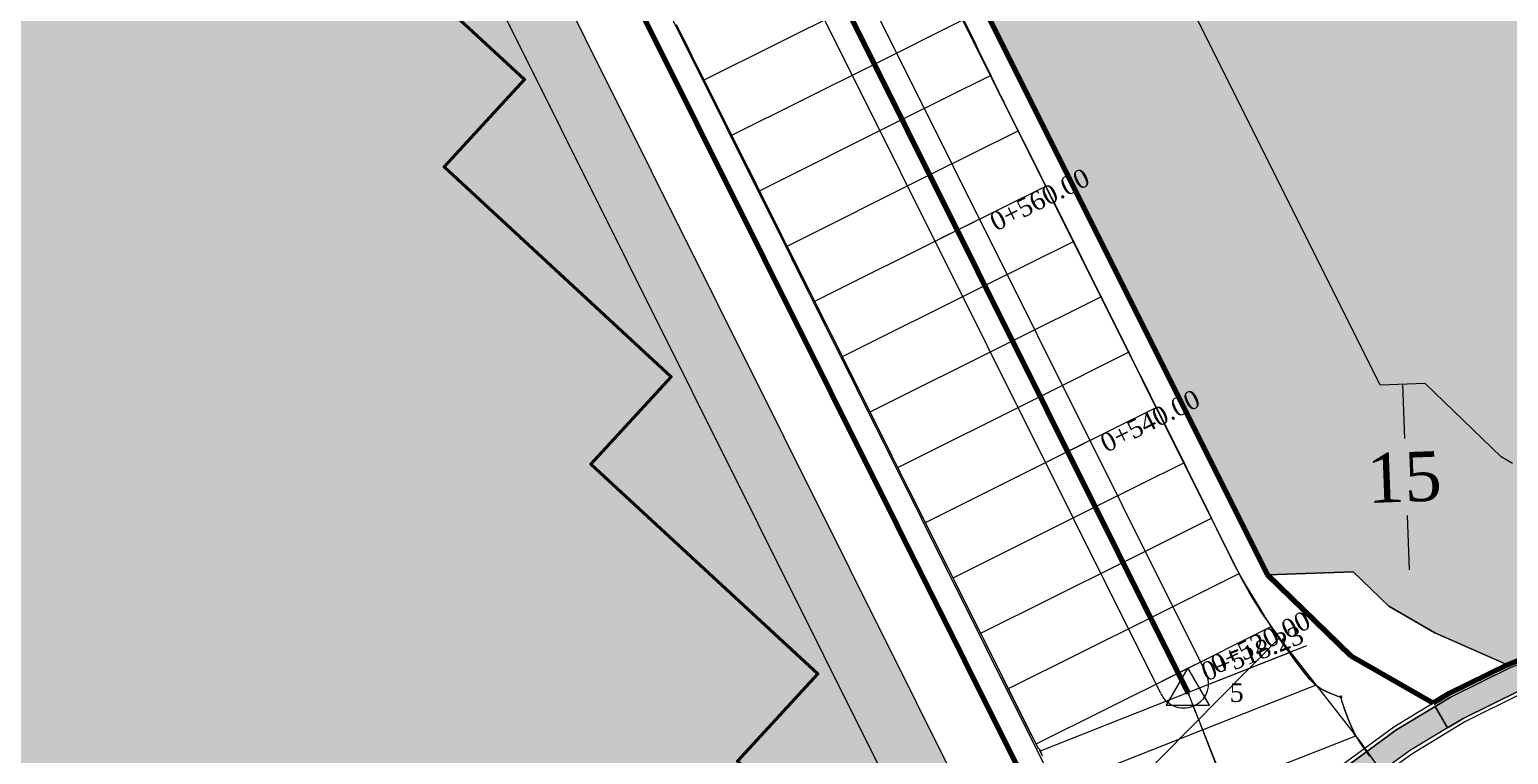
# Model space of a CAD drawing. Header units: metres. Extents: x 478603 to 489313, y 4282657 to 4289463.
# Drawn here: x 480472.6 to 480592.2, y 4287240.9 to 4287299.5 of the extents above; entities that cross this region are included whole.
import ezdxf

# ---------------------------------------------------------------- set-up
doc = ezdxf.new("R2010")
doc.units = ezdxf.units.M
doc.layers.get('0').update_dxf_attribs({"color": 5, "lineweight": 0})
for name, color, linetype, lineweight in [('ADAKENARI', 18, 'Continuous', 0), ('EKSENLER', 3, 'Continuous', 0), ('K_EKS', 5, 'Continuous', 0), ('K_HDA', 30, 'Continuous', 0), ('K_KDA', 150, 'Continuous', 20), ('K_KDO', 150, 'Continuous', 20), ('K_KYA', 1, 'Continuous', 20), ('K_YKA', 33, 'Continuous', 0), ('K_YKO', 33, 'Continuous', 0), ('KALDIRIM', 11, 'Continuous', 0), ('P_ALAN', 143, 'Continuous', 0), ('P_ALT', 143, 'Continuous', 0), ('P_U_KNL', 143, 'Continuous', 0), ('P_YENI_MENFEZ', 150, 'Continuous', 0), ('PARSEL_ALAN', 254, 'Continuous', 0), ('PARSEL_ALN', 207, 'Continuous', 0), ('PARSEL_SERA_ALAN', 9, 'Continuous', 40), ('PL_ALİNMAN', 1, 'Continuous', 0), ('PL_ENKESIT', 1, 'Continuous', 0), ('PL_KM', 4, 'Continuous', 0), ('PL_KMYAZI', 30, 'Continuous', 0), ('PL_SEMBOL', 7, 'Continuous', 0), ('PL_SOME', 7, 'Continuous', 0), ('PL_TOTFKM', 7, 'Continuous', 0), ('RAKORDMAN', 3, 'Continuous', 0), ('ROL_CEPHE', 1, 'Continuous', 0), ('SEV_KYA_HDA', 3, 'Continuous', 0), ('SEV_YKA_KDA', 3, 'Continuous', 0), ('SEV_YKO_KDO', 3, 'Continuous', 0), ('SNR_YAPIYAK', 18, 'Continuous', 0)]:
    doc.layers.add(name, color=color, linetype=linetype, lineweight=lineweight)
doc.styles.get("Standard").update_dxf_attribs({"font": 'times.ttf'})

# ---------------------------------------------------------------- blocks, each defined once
blk = doc.blocks.new('3')
at = {"layer": 'PL_SEMBOL'}
for p, q in [((0, 2), (-1.75, -1)), ((1.75, -1), (0, 2)), ((0.125, 0.125), (-0.125, -0.125)), ((-0.125, 0.125), (0.125, -0.125)), ((-1.75, -1), (1.75, -1))]:
    blk.add_line(p, q, dxfattribs=at)

msp = doc.modelspace()

# ---------------------------------------------------------------- hatches: boundary and pattern name
at = {"layer": 'P_ALAN'}
msp.add_hatch(color=256, dxfattribs=at).paths.add_polyline_path([(480587.26, 4287243.04), (480586.25, 4287244.77), (480587.55, 4287245.56), (480592.23, 4287247.87), (480597.09, 4287249.78), (480602.07, 4287251.26), (480702, 4287276.31), (480703.19, 4287276.62), (480704.37, 4287276.94), (480705.55, 4287277.28), (480706.73, 4287277.63), (480707.9, 4287278), (480709.06, 4287278.39), (480710.22, 4287278.8), (480711.38, 4287279.22), (480838.18, 4287326.36), (480838.9, 4287326.62), (480839.63, 4287326.88), (480840.35, 4287327.13), (480841.08, 4287327.38), (480841.82, 4287327.62), (480842.55, 4287327.86), (480843.29, 4287328.09), (480844.02, 4287328.31), (480993.01, 4287372.46), (480993.58, 4287370.55), (480844.6, 4287326.39), (480843.87, 4287326.17), (480843.15, 4287325.95), (480842.43, 4287325.72), (480841.72, 4287325.48), (480841, 4287325.24), (480840.29, 4287324.99), (480839.58, 4287324.74), (480838.87, 4287324.48), (480712.07, 4287277.34), (480710.89, 4287276.91), (480709.71, 4287276.5), (480708.52, 4287276.1), (480707.32, 4287275.72), (480706.12, 4287275.36), (480704.91, 4287275.01), (480703.7, 4287274.68), (480702.49, 4287274.37), (480602.6, 4287249.33), (480597.74, 4287247.89), (480593.04, 4287246.04), (480588.51, 4287243.8)])
msp.add_hatch(color=256, dxfattribs=at).paths.add_polyline_path([(480587.26, 4287243.04), (480586.25, 4287244.77), (480587.55, 4287245.56), (480592.23, 4287247.87), (480597.09, 4287249.78), (480602.07, 4287251.26), (480702, 4287276.31), (480703.19, 4287276.62), (480704.37, 4287276.94), (480705.55, 4287277.28), (480706.73, 4287277.63), (480707.9, 4287278), (480709.06, 4287278.39), (480710.22, 4287278.8), (480711.38, 4287279.22), (480838.18, 4287326.36), (480838.9, 4287326.62), (480839.63, 4287326.88), (480840.35, 4287327.13), (480841.08, 4287327.38), (480841.82, 4287327.62), (480842.55, 4287327.86), (480843.29, 4287328.09), (480844.02, 4287328.31), (480993.01, 4287372.46), (480993.58, 4287370.55), (480844.6, 4287326.39), (480843.87, 4287326.17), (480843.15, 4287325.95), (480842.43, 4287325.72), (480841.72, 4287325.48), (480841, 4287325.24), (480840.29, 4287324.99), (480839.58, 4287324.74), (480838.87, 4287324.48), (480712.07, 4287277.34), (480710.89, 4287276.91), (480709.71, 4287276.5), (480708.52, 4287276.1), (480707.32, 4287275.72), (480706.12, 4287275.36), (480704.91, 4287275.01), (480703.7, 4287274.68), (480702.49, 4287274.37), (480602.6, 4287249.33), (480597.74, 4287247.89), (480593.04, 4287246.04), (480588.51, 4287243.8)])
at = {"layer": 'P_ALT'}
msp.add_hatch(color=256, dxfattribs=at).paths.add_polyline_path([(480559.07, 4287212.95), (480562.52, 4287219.69), (480565.07, 4287224.22), (480568, 4287228.54), (480571.3, 4287232.59), (480574.93, 4287236.34), (480578.87, 4287239.77), (480583.08, 4287242.85), (480586.25, 4287244.77), (480587.26, 4287243.04), (480584.19, 4287241.18), (480580.11, 4287238.21), (480576.31, 4287234.89), (480572.8, 4287231.26), (480569.61, 4287227.34), (480566.77, 4287223.17), (480564.28, 4287218.74), (480560.88, 4287212.03), (480559.1, 4287212.94)])
msp.add_hatch(color=256, dxfattribs=at).paths.add_polyline_path([(480559.07, 4287212.95), (480562.52, 4287219.69), (480565.07, 4287224.22), (480568, 4287228.54), (480571.3, 4287232.59), (480574.93, 4287236.34), (480578.87, 4287239.77), (480583.08, 4287242.85), (480586.25, 4287244.77), (480587.26, 4287243.04), (480584.19, 4287241.18), (480580.11, 4287238.21), (480576.31, 4287234.89), (480572.8, 4287231.26), (480569.61, 4287227.34), (480566.77, 4287223.17), (480564.28, 4287218.74), (480560.88, 4287212.03), (480559.1, 4287212.94)])
at = {"layer": 'PARSEL_ALAN'}
msp.add_hatch(color=256, dxfattribs=at).paths.add_polyline_path([(480306.94, 4287217.36), (480469.28, 4287395.43), (480549.66, 4287234.37), (480542.35, 4287202.33), (480439.26, 4287090.7), (480333.2, 4287192.22)])
at = {"layer": 'PARSEL_ALN'}
msp.add_hatch(color=256, dxfattribs=at).paths.add_polyline_path([(480663.93, 4287370.61), (480682.06, 4287377.52), (480663.32, 4287399.02), (480519.28, 4287362.42), (480572.69, 4287255.4), (480579.62, 4287255.66), (480582.5, 4287252.87), (480586.22, 4287250.73), (480592.1, 4287248.15), (480596.99, 4287250.07), (480706.6, 4287277.92)])
at = {"layer": 'PARSEL_SERA_ALAN'}
msp.add_hatch(color=256, dxfattribs=at).paths.add_polyline_path([(480441.14, 4287100.11), (480316.25, 4287215.44), (480466.05, 4287377.65), (480473.4, 4287370.87), (480477.07, 4287367.48), (480470.56, 4287360.42), (480488.92, 4287343.46), (480482.41, 4287336.41), (480500.78, 4287319.45), (480494.27, 4287312.4), (480512.63, 4287295.44), (480506.12, 4287288.38), (480524.49, 4287271.42), (480517.97, 4287264.37), (480536.34, 4287247.41), (480529.83, 4287240.36), (480540.85, 4287230.18), (480534.33, 4287223.13), (480538.01, 4287219.73), (480531.49, 4287212.68), (480535.17, 4287209.29), (480528.65, 4287202.24), (480532.33, 4287198.84)])

# ---------------------------------------------------------------- linework, layer by layer
msp.add_polyline3d([(480592.1, 4287248.15, 0), (480586.22, 4287250.73, 0), (480582.5, 4287252.87, 0), (480579.62, 4287255.66, 0), (480572.69, 4287255.4, 0)])
at = {"layer": 'ADAKENARI', "lineweight": 100}
for p, q in [((480572.69, 4287255.4), (480482.98, 4287435.16)), ((480472.7, 4287433.36), (480566.26, 4287245.89)), ((480579.47, 4287248.84), (480572.69, 4287255.4)), ((480596.99, 4287250.07), (480592.1, 4287248.15)), ((480586.1, 4287245.03), (480579.47, 4287248.84)), ((480592.1, 4287248.15), (480587.4, 4287245.82)), ((480587.4, 4287245.82), (480586.1, 4287245.03))]:
    msp.add_line(p, q, dxfattribs=at)
at = {"layer": 'ADAKENARI', "lineweight": 158}
msp.add_line((480566.26, 4287245.89), (480472.7, 4287433.36), dxfattribs=at)
at = {"layer": 'ADAKENARI', "lineweight": 200}
msp.add_line((480462.81, 4287419.6), (480554.93, 4287235.01), dxfattribs=at)
at = {"layer": 'EKSENLER'}
for p, q in [((480566.26, 4287245.89, 962.24), (480472.7, 4287433.36, 963.3)), ((480566.26, 4287245.89), (480574.62, 4287224.74))]:
    msp.add_line(p, q, dxfattribs=at)
msp.add_polyline3d([(480592.1, 4287248.15, 0), (480586.22, 4287250.73, 0), (480582.5, 4287252.87, 0), (480579.62, 4287255.66, 0), (480572.69, 4287255.4, 0)], dxfattribs=at)
at = {"layer": 'K_EKS'}
for p in [(480540.91, 4287296.69, 962.52), (480543.14, 4287292.21, 962.53), (480545.38, 4287287.74, 962.54), (480547.61, 4287283.26, 962.54), (480549.84, 4287278.79, 962.55), (480552.07, 4287274.32, 962.56), (480554.31, 4287269.84, 962.57), (480556.54, 4287265.37, 962.57), (480558.77, 4287260.9, 962.58), (480561, 4287256.42, 962.59), (480563.24, 4287251.95, 962.6), (480565.47, 4287247.47, 962.6), (480566.26, 4287245.89, 962.61), (480567.45, 4287242.89, 962.61)]:
    msp.add_point(p, dxfattribs=at)
at = {"layer": 'K_HDA'}
for points in [[(480550.62, 4287295.18, 962.38), (480550.31, 4287295.79, 962.32), (480549.86, 4287296.68, 962.32), (480549.42, 4287297.58, 962.32), (480548.97, 4287298.47, 962.32), (480548.52, 4287299.37, 962.31), (480548.08, 4287300.26, 962.31)], [(480581.04, 4287240.74, 962.34), (480580.45, 4287241.57, 962.34), (480579.85, 4287242.41, 962.34), (480579.85, 4287242.42, 962.35)]]:
    msp.add_polyline3d(points, dxfattribs=at)
for p in [(480550.31, 4287295.79, 962.32), (480579.85, 4287242.41, 962.34)]:
    msp.add_point(p, dxfattribs=at)
at = {"layer": 'K_KDA'}
msp.add_polyline3d([(480578.62, 4287245.5, 962.41), (480578.22, 4287245.66, 962.39), (480577.81, 4287245.82, 962.37), (480577.41, 4287246, 962.35), (480577, 4287246.2, 962.33), (480576.58, 4287246.5, 962.3), (480576.15, 4287246.95, 962.3), (480575.71, 4287247.49, 962.29), (480575.28, 4287248.06, 962.28), (480574.85, 4287248.62, 962.27), (480574.47, 4287249.14, 962.26), (480574.17, 4287249.56, 962.25), (480573.9, 4287249.93, 962.24), (480573.64, 4287250.31, 962.23), (480573.36, 4287250.72, 962.22), (480573.01, 4287251.24, 962.21), (480572.55, 4287251.97, 962.2), (480572.02, 4287252.82, 962.19), (480571.48, 4287253.72, 962.18), (480570.93, 4287254.62, 962.17), (480570.41, 4287255.53, 962.16), (480569.94, 4287256.43, 962.16), (480569.49, 4287257.32, 962.15), (480569.05, 4287258.22, 962.15), (480568.61, 4287259.11, 962.15), (480568.18, 4287260, 962.15), (480567.73, 4287260.9, 962.12), (480567.29, 4287261.79, 962.1), (480566.84, 4287262.69, 962.08), (480566.39, 4287263.58, 962.05), (480565.95, 4287264.48, 962.03), (480565.5, 4287265.37, 962.01), (480565.06, 4287266.27, 961.99), (480564.61, 4287267.16, 961.96), (480564.17, 4287268.06, 961.94), (480563.72, 4287268.95, 961.92), (480563.27, 4287269.85, 961.92), (480562.83, 4287270.74, 961.93), (480562.38, 4287271.64, 961.93), (480561.93, 4287272.53, 961.94), (480561.49, 4287273.43, 961.95), (480561.04, 4287274.32, 961.96), (480560.59, 4287275.21, 961.97), (480560.14, 4287276.11, 961.98), (480559.7, 4287277, 961.99), (480559.25, 4287277.9, 962), (480558.8, 4287278.79, 961.99), (480558.36, 4287279.69, 961.99), (480557.91, 4287280.58, 961.99), (480557.46, 4287281.48, 961.99), (480557.02, 4287282.37, 961.98), (480556.57, 4287283.26, 961.98), (480556.13, 4287284.15, 961.98), (480555.68, 4287285.04, 961.98), (480555.24, 4287285.94, 961.98), (480554.78, 4287286.85, 961.98), (480554.32, 4287287.78, 961.99), (480553.85, 4287288.71, 962), (480553.39, 4287289.64, 962.01), (480552.94, 4287290.53, 962.02), (480552.55, 4287291.32, 962.03), (480552.25, 4287291.91, 962.11), (480552.01, 4287292.39, 962.18), (480551.79, 4287292.83, 962.25), (480551.57, 4287293.25, 962.31), (480551.35, 4287293.67, 962.37)], dxfattribs=at)
for p in [(480552.55, 4287291.32, 962.03), (480554.78, 4287286.85, 961.98), (480557.02, 4287282.37, 961.98), (480559.25, 4287277.9, 962), (480561.49, 4287273.43, 961.95), (480563.72, 4287268.95, 961.92), (480565.95, 4287264.48, 962.03), (480568.18, 4287260, 962.15), (480570.41, 4287255.53, 962.16), (480573.01, 4287251.24, 962.21), (480574.47, 4287249.14, 962.26), (480576.58, 4287246.5, 962.3)]:
    msp.add_point(p, dxfattribs=at)
at = {"layer": 'K_KDO'}
msp.add_polyline3d([(480554.5, 4287240.76, 960.71), (480554.32, 4287241.17, 960.71), (480554.24, 4287241.33, 960.71), (480554.21, 4287241.37, 960.71), (480554.19, 4287241.38, 960.71), (480554.13, 4287241.46, 960.71), (480553.98, 4287241.74, 960.71), (480553.64, 4287242.41, 960.7), (480553.19, 4287243.3, 960.69), (480552.71, 4287244.27, 960.67), (480552.22, 4287245.25, 960.66), (480551.74, 4287246.21, 960.65), (480551.28, 4287247.13, 960.63), (480550.83, 4287248.03, 960.61), (480550.39, 4287248.91, 960.59), (480549.95, 4287249.8, 960.58), (480549.51, 4287250.68, 960.56), (480549.06, 4287251.57, 960.53), (480548.61, 4287252.47, 960.5), (480548.17, 4287253.36, 960.48), (480547.72, 4287254.26, 960.45), (480547.27, 4287255.16, 960.42), (480546.82, 4287256.05, 960.39), (480546.37, 4287256.94, 960.37), (480545.93, 4287257.84, 960.34), (480545.48, 4287258.73, 960.31), (480545.03, 4287259.63, 960.28), (480544.59, 4287260.52, 960.25), (480544.14, 4287261.42, 960.22), (480543.69, 4287262.31, 960.19), (480543.24, 4287263.2, 960.16), (480542.8, 4287264.1, 960.13), (480542.35, 4287264.99, 960.1), (480541.9, 4287265.89, 960.08), (480541.45, 4287266.78, 960.05), (480541.01, 4287267.68, 960.02), (480540.56, 4287268.57, 959.99), (480540.11, 4287269.46, 960.03), (480539.66, 4287270.36, 960.07), (480539.22, 4287271.25, 960.11), (480538.77, 4287272.15, 960.15), (480538.32, 4287273.04, 960.19), (480537.88, 4287273.94, 960.23), (480537.43, 4287274.83, 960.28), (480536.98, 4287275.73, 960.32), (480536.53, 4287276.62, 960.36), (480536.09, 4287277.52, 960.4), (480535.64, 4287278.41, 960.46), (480535.19, 4287279.3, 960.51), (480534.75, 4287280.2, 960.56), (480534.3, 4287281.09, 960.61), (480533.85, 4287281.99, 960.67), (480533.41, 4287282.88, 960.72), (480532.96, 4287283.78, 960.76), (480532.51, 4287284.67, 960.81), (480532.06, 4287285.57, 960.86), (480531.62, 4287286.46, 960.91), (480531.17, 4287287.36, 960.98), (480530.72, 4287288.25, 961.04), (480530.27, 4287289.15, 961.11), (480529.83, 4287290.04, 961.17), (480529.38, 4287290.93, 961.24), (480528.94, 4287291.82, 961.3), (480528.5, 4287292.7, 961.37), (480528.05, 4287293.59, 961.43), (480527.61, 4287294.49, 961.5), (480527.15, 4287295.41, 961.56), (480526.67, 4287296.37, 961.63), (480526.18, 4287297.34, 961.7), (480525.7, 4287298.3, 961.77), (480525.26, 4287299.19, 961.83), (480524.91, 4287299.88, 961.88)], dxfattribs=at)
for p in [(480527.15, 4287295.41, 961.56), (480529.38, 4287290.93, 961.24), (480531.62, 4287286.46, 960.91), (480533.85, 4287281.99, 960.67), (480536.09, 4287277.52, 960.4), (480538.32, 4287273.04, 960.19), (480540.56, 4287268.57, 959.99), (480542.8, 4287264.1, 960.13), (480545.03, 4287259.63, 960.28), (480547.27, 4287255.16, 960.42), (480549.51, 4287250.68, 960.56), (480551.74, 4287246.21, 960.65), (480553.98, 4287241.74, 960.71), (480554.32, 4287241.17, 960.71)]:
    msp.add_point(p, dxfattribs=at)
at = {"layer": 'K_KYA'}
for points in [[(480551.35, 4287293.67, 962.37), (480551.17, 4287294.04, 962.37), (480550.99, 4287294.41, 962.37), (480550.8, 4287294.8, 962.37), (480550.59, 4287295.24, 962.38), (480550.32, 4287295.79, 962.38), (480549.94, 4287296.57, 962.47), (480549.5, 4287297.46, 962.57), (480549.05, 4287298.4, 962.68), (480548.59, 4287299.35, 962.79), (480548.13, 4287300.29, 962.9)], [(480580.95, 4287240.8, 962.4), (480580.36, 4287241.63, 962.37), (480579.85, 4287242.41, 962.35), (480579.51, 4287243.09, 962.36), (480579.26, 4287243.71, 962.38), (480579.03, 4287244.31, 962.39), (480578.83, 4287244.91, 962.4), (480578.62, 4287245.5, 962.41)]]:
    msp.add_polyline3d(points, dxfattribs=at)
for p in [(480550.32, 4287295.79, 962.38), (480579.85, 4287242.41, 962.35)]:
    msp.add_point(p, dxfattribs=at)
at = {"layer": 'K_YKA'}
msp.add_polyline3d([(480580.94, 4287240.77, 962.39), (480580.35, 4287241.61, 962.39), (480579.84, 4287242.41, 962.39), (480579.48, 4287243.14, 962.4), (480579.2, 4287243.82, 962.4), (480578.96, 4287244.48, 962.4), (480578.76, 4287245.07, 962.4), (480578.62, 4287245.5, 962.41), (480578.6, 4287245.64, 962.41), (480578.64, 4287245.63, 962.41), (480578.69, 4287245.57, 962.41), (480578.71, 4287245.51, 962.41), (480578.62, 4287245.5, 962.41), (480578.33, 4287245.6, 962.41), (480577.93, 4287245.76, 962.41), (480577.48, 4287245.95, 962.41), (480577.03, 4287246.18, 962.41), (480576.58, 4287246.49, 962.41), (480576.13, 4287246.96, 962.42), (480575.69, 4287247.5, 962.42), (480575.26, 4287248.07, 962.42), (480574.84, 4287248.62, 962.43), (480574.47, 4287249.13, 962.43), (480574.16, 4287249.55, 962.43), (480573.89, 4287249.93, 962.43), (480573.63, 4287250.3, 962.43), (480573.35, 4287250.71, 962.43), (480573, 4287251.23, 962.44), (480572.54, 4287251.97, 962.44), (480572.01, 4287252.82, 962.44), (480571.46, 4287253.71, 962.44), (480570.92, 4287254.62, 962.44), (480570.4, 4287255.52, 962.44), (480569.92, 4287256.42, 962.43), (480569.48, 4287257.32, 962.43), (480569.04, 4287258.21, 962.43), (480568.6, 4287259.1, 962.43), (480568.16, 4287259.99, 962.43), (480567.72, 4287260.89, 962.43), (480567.27, 4287261.78, 962.43), (480566.83, 4287262.68, 962.42), (480566.38, 4287263.57, 962.42), (480565.93, 4287264.47, 962.42), (480565.48, 4287265.36, 962.42), (480565.04, 4287266.26, 962.42), (480564.59, 4287267.15, 962.42), (480564.14, 4287268.05, 962.42), (480563.7, 4287268.94, 962.41), (480563.25, 4287269.84, 962.41), (480562.8, 4287270.73, 962.41), (480562.36, 4287271.63, 962.41), (480561.91, 4287272.52, 962.41), (480561.46, 4287273.42, 962.41), (480561.02, 4287274.31, 962.41), (480560.57, 4287275.21, 962.4), (480560.13, 4287276.1, 962.4), (480559.68, 4287276.99, 962.4), (480559.23, 4287277.89, 962.4), (480558.79, 4287278.78, 962.4), (480558.34, 4287279.68, 962.4), (480557.89, 4287280.58, 962.39), (480557.45, 4287281.47, 962.39), (480557, 4287282.36, 962.39), (480556.55, 4287283.25, 962.39), (480556.11, 4287284.14, 962.39), (480555.67, 4287285.04, 962.39), (480555.22, 4287285.93, 962.39), (480554.77, 4287286.84, 962.38), (480554.3, 4287287.76, 962.38), (480553.84, 4287288.7, 962.38), (480553.38, 4287289.62, 962.38), (480552.93, 4287290.51, 962.38), (480552.53, 4287291.31, 962.38), (480552.22, 4287291.94, 962.38), (480551.96, 4287292.47, 962.38), (480551.72, 4287292.95, 962.37), (480551.51, 4287293.37, 962.37), (480551.35, 4287293.67, 962.37), (480551.32, 4287293.75, 962.37), (480551.33, 4287293.72, 962.37), (480551.37, 4287293.65, 962.37), (480551.39, 4287293.61, 962.37), (480551.35, 4287293.67, 962.37), (480551.23, 4287293.93, 962.37), (480551.04, 4287294.3, 962.37), (480550.83, 4287294.72, 962.37), (480550.59, 4287295.2, 962.37), (480550.3, 4287295.78, 962.37), (480549.91, 4287296.57, 962.37), (480549.46, 4287297.46, 962.37), (480549, 4287298.39, 962.37), (480548.53, 4287299.33, 962.36), (480548.07, 4287300.26, 962.36)], dxfattribs=at)
for p in [(480550.3, 4287295.78, 962.37), (480552.53, 4287291.31, 962.38), (480554.77, 4287286.84, 962.38), (480557, 4287282.36, 962.39), (480559.23, 4287277.89, 962.4), (480561.46, 4287273.42, 962.41), (480563.7, 4287268.94, 962.41), (480565.93, 4287264.47, 962.42), (480568.16, 4287259.99, 962.43), (480570.4, 4287255.52, 962.44), (480573, 4287251.23, 962.44), (480574.47, 4287249.13, 962.43), (480576.58, 4287246.49, 962.41), (480579.84, 4287242.41, 962.39)]:
    msp.add_point(p, dxfattribs=at)
at = {"layer": 'K_YKO'}
msp.add_polyline3d([(480554.51, 4287240.76, 962.35), (480554.33, 4287241.18, 962.35), (480554.24, 4287241.34, 962.35), (480554.21, 4287241.37, 962.35), (480554.19, 4287241.39, 962.35), (480554.14, 4287241.46, 962.35), (480553.99, 4287241.74, 962.35), (480553.65, 4287242.42, 962.35), (480553.2, 4287243.31, 962.34), (480552.72, 4287244.27, 962.34), (480552.23, 4287245.25, 962.34), (480551.75, 4287246.22, 962.34), (480551.29, 4287247.14, 962.34), (480550.84, 4287248.03, 962.34), (480550.4, 4287248.92, 962.34), (480549.96, 4287249.8, 962.33), (480549.51, 4287250.69, 962.33), (480549.07, 4287251.58, 962.33), (480548.62, 4287252.47, 962.33), (480548.17, 4287253.37, 962.33), (480547.73, 4287254.26, 962.33), (480547.28, 4287255.16, 962.32), (480546.83, 4287256.05, 962.32), (480546.38, 4287256.95, 962.32), (480545.94, 4287257.84, 962.32), (480545.49, 4287258.74, 962.32), (480545.04, 4287259.63, 962.32), (480544.59, 4287260.53, 962.32), (480544.15, 4287261.42, 962.31), (480543.7, 4287262.31, 962.31), (480543.25, 4287263.21, 962.31), (480542.81, 4287264.1, 962.31), (480542.36, 4287265, 962.31), (480541.91, 4287265.89, 962.31), (480541.46, 4287266.79, 962.31), (480541.02, 4287267.68, 962.3), (480540.57, 4287268.58, 962.3), (480540.12, 4287269.47, 962.3), (480539.67, 4287270.36, 962.3), (480539.23, 4287271.26, 962.3), (480538.78, 4287272.15, 962.3), (480538.33, 4287273.05, 962.29), (480537.89, 4287273.94, 962.29), (480537.44, 4287274.84, 962.29), (480536.99, 4287275.73, 962.29), (480536.54, 4287276.63, 962.29), (480536.1, 4287277.52, 962.29), (480535.65, 4287278.41, 962.29), (480535.2, 4287279.31, 962.28), (480534.75, 4287280.2, 962.28), (480534.31, 4287281.1, 962.28), (480533.86, 4287281.99, 962.28), (480533.41, 4287282.89, 962.28), (480532.97, 4287283.78, 962.28), (480532.52, 4287284.67, 962.28), (480532.07, 4287285.57, 962.27), (480531.62, 4287286.46, 962.27), (480531.18, 4287287.36, 962.27), (480530.73, 4287288.25, 962.27), (480530.28, 4287289.15, 962.27), (480529.83, 4287290.04, 962.27), (480529.39, 4287290.94, 962.26), (480528.94, 4287291.82, 962.26), (480528.5, 4287292.71, 962.26), (480528.06, 4287293.59, 962.26), (480527.61, 4287294.49, 962.26), (480527.15, 4287295.41, 962.26), (480526.67, 4287296.37, 962.26), (480526.18, 4287297.34, 962.25), (480525.71, 4287298.3, 962.25), (480525.26, 4287299.18, 962.25), (480524.91, 4287299.88, 962.25)], dxfattribs=at)
for p in [(480527.15, 4287295.41, 962.26), (480529.39, 4287290.94, 962.26), (480531.62, 4287286.46, 962.27), (480533.86, 4287281.99, 962.28), (480536.1, 4287277.52, 962.29), (480538.33, 4287273.05, 962.29), (480540.57, 4287268.58, 962.3), (480542.81, 4287264.1, 962.31), (480545.04, 4287259.63, 962.32), (480547.28, 4287255.16, 962.32), (480549.51, 4287250.69, 962.33), (480551.75, 4287246.22, 962.34), (480553.99, 4287241.74, 962.35), (480554.33, 4287241.18, 962.35)]:
    msp.add_point(p, dxfattribs=at)
at = {"layer": 'KALDIRIM'}
for p, q in [((480570.35, 4287255.61), (480478.69, 4287439.28)), ((480474.61, 4287434.01), (480567.73, 4287247.43)), ((480564.07, 4287245.81), (480470.78, 4287432.72)), ((480463.05, 4287423.59), (480555.23, 4287238.88)), ((480579.73, 4287242.56), (480573.68, 4287250.33)), ((480566.91, 4287244.92), (480566.95, 4287244.94))]:
    msp.add_line(p, q, dxfattribs=at)
for centre, radius, start, end in [((480598.54, 4287269.68), 31.51, 206.5222, 217.8988), ((480566.04, 4287246.59), 1.89, 298.7798, 26.5222), ((480565.92, 4287246.73), 2.07, 206.5222, 298.7798), ((480540.02, 4287211.65), 50.31, 16.7415, 37.8988)]:
    msp.add_arc(centre, radius, start, end, dxfattribs=at)
at = {"layer": 'P_ALAN'}
msp.add_line((480587.26, 4287243.04), (480586.25, 4287244.77), dxfattribs=at)
msp.add_line((480587.26, 4287243.04), (480586.25, 4287244.77), dxfattribs=at)
for points in [[(480592.23, 4287247.87, 0), (480587.55, 4287245.56, 0), (480586.25, 4287244.77, 0), (480587.26, 4287243.04, 0), (480588.51, 4287243.8, 0), (480593.04, 4287246.04, 0)], [(480593.04, 4287246.04, 0), (480588.51, 4287243.8, 0), (480587.26, 4287243.04, 0), (480587.26, 4287243.04, 0), (480586.25, 4287244.77, 0), (480587.55, 4287245.56, 0), (480592.23, 4287247.87, 0)], [(480593.04, 4287246.04, 0), (480588.51, 4287243.8, 0), (480587.26, 4287243.04, 0), (480587.26, 4287243.04, 0), (480586.25, 4287244.77, 0), (480587.55, 4287245.56, 0), (480592.23, 4287247.87, 0)], [(480592.23, 4287247.87, 0), (480587.55, 4287245.56, 0), (480586.25, 4287244.77, 0), (480587.26, 4287243.04, 0), (480588.51, 4287243.8, 0), (480593.04, 4287246.04, 0)], [(480593.04, 4287246.04, 0), (480588.51, 4287243.8, 0), (480587.26, 4287243.04, 0), (480587.26, 4287243.04, 0), (480586.25, 4287244.77, 0), (480587.55, 4287245.56, 0), (480592.23, 4287247.87, 0)], [(480593.04, 4287246.04, 0), (480588.51, 4287243.8, 0), (480587.26, 4287243.04, 0), (480587.26, 4287243.04, 0), (480586.25, 4287244.77, 0), (480587.55, 4287245.56, 0), (480592.23, 4287247.87, 0)], [(480583.08, 4287242.85, 0), (480586.25, 4287244.77, 0), (480587.26, 4287243.04, 0), (480584.19, 4287241.18, 0), (480580.11, 4287238.21, 0)], [(480583.08, 4287242.85, 0), (480586.25, 4287244.77, 0), (480587.26, 4287243.04, 0), (480584.19, 4287241.18, 0), (480580.11, 4287238.21, 0)]]:
    msp.add_polyline3d(points, dxfattribs=at)
at = {"layer": 'P_ALT'}
msp.add_polyline3d([(480559.07, 4287212.95, 0), (480562.52, 4287219.69, 0), (480565.07, 4287224.22, 0), (480568, 4287228.54, 0), (480571.3, 4287232.59, 0), (480574.93, 4287236.34, 0), (480578.87, 4287239.77, 0), (480583.08, 4287242.85, 0), (480586.25, 4287244.77, 0), (480587.26, 4287243.04, 0), (480584.19, 4287241.18, 0), (480580.11, 4287238.21, 0), (480576.31, 4287234.89, 0), (480572.8, 4287231.26, 0), (480569.61, 4287227.34, 0), (480566.77, 4287223.17, 0), (480564.28, 4287218.74, 0), (480560.88, 4287212.03, 0), (480559.1, 4287212.94, 0), (480559.07, 4287212.95, 0)], close=True, dxfattribs=at)
msp.add_polyline3d([(480559.07, 4287212.95, 0), (480562.52, 4287219.69, 0), (480565.07, 4287224.22, 0), (480568, 4287228.54, 0), (480571.3, 4287232.59, 0), (480574.93, 4287236.34, 0), (480578.87, 4287239.77, 0), (480583.08, 4287242.85, 0), (480586.25, 4287244.77, 0), (480587.26, 4287243.04, 0), (480584.19, 4287241.18, 0), (480580.11, 4287238.21, 0), (480576.31, 4287234.89, 0), (480572.8, 4287231.26, 0), (480569.61, 4287227.34, 0), (480566.77, 4287223.17, 0), (480564.28, 4287218.74, 0), (480560.88, 4287212.03, 0), (480559.1, 4287212.94, 0), (480559.07, 4287212.95, 0)], close=True, dxfattribs=at)
msp.add_polyline3d([(480559.07, 4287212.95, 0), (480562.52, 4287219.69, 0), (480565.07, 4287224.22, 0), (480568, 4287228.54, 0), (480571.3, 4287232.59, 0), (480574.93, 4287236.34, 0), (480578.87, 4287239.77, 0), (480583.08, 4287242.85, 0), (480586.25, 4287244.77, 0), (480587.26, 4287243.04, 0), (480584.19, 4287241.18, 0), (480580.11, 4287238.21, 0), (480576.31, 4287234.89, 0), (480572.8, 4287231.26, 0), (480569.61, 4287227.34, 0), (480566.77, 4287223.17, 0), (480564.28, 4287218.74, 0), (480560.88, 4287212.03, 0), (480559.1, 4287212.94, 0), (480559.07, 4287212.95, 0)], close=True, dxfattribs=at)
msp.add_polyline3d([(480559.07, 4287212.95, 0), (480562.52, 4287219.69, 0), (480565.07, 4287224.22, 0), (480568, 4287228.54, 0), (480571.3, 4287232.59, 0), (480574.93, 4287236.34, 0), (480578.87, 4287239.77, 0), (480583.08, 4287242.85, 0), (480586.25, 4287244.77, 0), (480587.26, 4287243.04, 0), (480584.19, 4287241.18, 0), (480580.11, 4287238.21, 0), (480576.31, 4287234.89, 0), (480572.8, 4287231.26, 0), (480569.61, 4287227.34, 0), (480566.77, 4287223.17, 0), (480564.28, 4287218.74, 0), (480560.88, 4287212.03, 0), (480559.1, 4287212.94, 0), (480559.07, 4287212.95, 0)], close=True, dxfattribs=at)
at = {"layer": 'P_U_KNL'}
for points in [[(480992.92, 4287372.75, 0), (480843.94, 4287328.59, 0), (480843.2, 4287328.37, 0), (480842.46, 4287328.14, 0), (480841.72, 4287327.91, 0), (480840.99, 4287327.67, 0), (480840.26, 4287327.42, 0), (480839.53, 4287327.16, 0), (480838.8, 4287326.9, 0), (480838.07, 4287326.64, 0), (480711.27, 4287279.5, 0), (480710.12, 4287279.08, 0), (480708.96, 4287278.68, 0), (480707.8, 4287278.29, 0), (480706.64, 4287277.92, 0), (480705.47, 4287277.57, 0), (480704.29, 4287277.23, 0), (480703.11, 4287276.91, 0), (480701.92, 4287276.6, 0), (480601.99, 4287251.55, 0), (480596.99, 4287250.07, 0), (480592.1, 4287248.15, 0), (480587.4, 4287245.82, 0), (480586.1, 4287245.03, 0)], [(480993.01, 4287372.46, 0), (480844.02, 4287328.31, 0), (480843.29, 4287328.09, 0), (480842.55, 4287327.86, 0), (480841.82, 4287327.62, 0), (480841.08, 4287327.38, 0), (480840.35, 4287327.13, 0), (480839.63, 4287326.88, 0), (480838.9, 4287326.62, 0), (480838.18, 4287326.36, 0), (480711.38, 4287279.22, 0), (480710.22, 4287278.8, 0), (480709.06, 4287278.39, 0), (480707.9, 4287278, 0), (480706.73, 4287277.63, 0), (480705.55, 4287277.28, 0), (480704.37, 4287276.94, 0), (480703.19, 4287276.62, 0), (480702, 4287276.31, 0), (480602.07, 4287251.26, 0), (480597.09, 4287249.78, 0), (480592.23, 4287247.87, 0), (480587.55, 4287245.56, 0), (480586.25, 4287244.77, 0)], [(480993.58, 4287370.55, 0), (480844.6, 4287326.39, 0), (480843.87, 4287326.17, 0), (480843.15, 4287325.95, 0), (480842.43, 4287325.72, 0), (480841.72, 4287325.48, 0), (480841, 4287325.24, 0), (480840.29, 4287324.99, 0), (480839.58, 4287324.74, 0), (480838.87, 4287324.48, 0), (480712.07, 4287277.34, 0), (480710.89, 4287276.91, 0), (480709.71, 4287276.5, 0), (480708.52, 4287276.1, 0), (480707.32, 4287275.72, 0), (480706.12, 4287275.36, 0), (480704.91, 4287275.01, 0), (480703.7, 4287274.68, 0), (480702.49, 4287274.37, 0), (480602.6, 4287249.33, 0), (480597.74, 4287247.89, 0), (480593.04, 4287246.04, 0), (480588.51, 4287243.8, 0), (480587.26, 4287243.04, 0)], [(480993.65, 4287370.26, 0), (480844.68, 4287326.1, 0), (480843.96, 4287325.89, 0), (480843.24, 4287325.66, 0), (480842.53, 4287325.43, 0), (480841.81, 4287325.2, 0), (480841.1, 4287324.96, 0), (480840.39, 4287324.71, 0), (480839.68, 4287324.46, 0), (480838.97, 4287324.2, 0), (480712.17, 4287277.06, 0), (480710.99, 4287276.63, 0), (480709.8, 4287276.22, 0), (480708.61, 4287275.82, 0), (480707.41, 4287275.44, 0), (480706.2, 4287275.07, 0), (480704.99, 4287274.72, 0), (480703.78, 4287274.39, 0), (480702.56, 4287274.08, 0), (480602.68, 4287249.04, 0), (480597.83, 4287247.6, 0), (480593.16, 4287245.77, 0), (480588.65, 4287243.54, 0), (480587.41, 4287242.78, 0)]]:
    msp.add_polyline3d(points, dxfattribs=at)
at = {"layer": 'P_YENI_MENFEZ'}
for points in [[(480586.1, 4287245.03, 0), (480582.92, 4287243.1, 0), (480578.68, 4287240, 0), (480574.72, 4287236.56, 0), (480571.07, 4287232.79, 0), (480567.76, 4287228.72, 0), (480564.81, 4287224.38, 0), (480562.25, 4287219.83, 0), (480558.84, 4287213.08, 0), (480558.83, 4287213.07, 0)], [(480586.25, 4287244.77, 0), (480583.08, 4287242.85, 0), (480578.87, 4287239.77, 0), (480574.93, 4287236.34, 0), (480571.3, 4287232.59, 0), (480568, 4287228.54, 0), (480565.07, 4287224.22, 0), (480562.52, 4287219.69, 0), (480559.1, 4287212.95, 0), (480559.1, 4287212.94, 0)], [(480586.25, 4287244.77, 0), (480587.26, 4287243.04, 0), (480584.19, 4287241.18, 0), (480580.11, 4287238.21, 0), (480576.31, 4287234.89, 0), (480572.8, 4287231.26, 0), (480569.61, 4287227.34, 0), (480566.77, 4287223.17, 0), (480564.28, 4287218.74, 0), (480560.88, 4287212.03, 0)], [(480587.41, 4287242.78, 0), (480584.36, 4287240.93, 0), (480580.3, 4287237.97, 0), (480576.51, 4287234.67, 0), (480573.02, 4287231.06, 0), (480569.85, 4287227.16, 0), (480567.02, 4287223.01, 0), (480564.55, 4287218.6, 0), (480561.15, 4287211.9, 0)]]:
    msp.add_polyline3d(points, dxfattribs=at)
at = {"layer": 'PARSEL_ALAN'}
for points in [[(480306.94, 4287217.36, 950.43), (480469.28, 4287395.43, 964.15), (480549.66, 4287234.37, 960.3), (480542.35, 4287202.33, 961.97), (480439.26, 4287090.7, 961.45), (480333.2, 4287192.22, 951.42), (480306.94, 4287217.36, 950.43)], [(480306.94, 4287217.36, 0), (480469.28, 4287395.43, 0), (480549.66, 4287234.37, 0), (480542.35, 4287202.33, 0), (480439.26, 4287090.7, 0), (480333.2, 4287192.22, 0), (480306.94, 4287217.36, 0)]]:
    msp.add_polyline3d(points, close=True, dxfattribs=at)
at = {"layer": 'PARSEL_ALN'}
msp.add_polyline3d([(480663.93, 4287370.61, 0), (480682.06, 4287377.52, 0), (480663.32, 4287399.02, 0), (480519.28, 4287362.42, 0), (480572.69, 4287255.4, 0), (480579.62, 4287255.66, 0), (480582.5, 4287252.87, 0), (480586.22, 4287250.73, 0), (480592.1, 4287248.15, 0), (480596.99, 4287250.07, 0), (480706.6, 4287277.92, 0), (480663.93, 4287370.61, 0)], close=True, dxfattribs=at)
msp.add_polyline3d([(480663.93, 4287370.61, 0), (480682.06, 4287377.52, 0), (480663.32, 4287399.02, 0), (480519.28, 4287362.42, 0), (480572.69, 4287255.4, 0), (480579.62, 4287255.66, 0), (480582.5, 4287252.87, 0), (480586.22, 4287250.73, 0), (480592.1, 4287248.15, 0), (480596.99, 4287250.07, 0), (480706.6, 4287277.92, 0), (480663.93, 4287370.61, 0)], close=True, dxfattribs=at)
at = {"layer": 'PARSEL_SERA_ALAN'}
msp.add_polyline3d([(480441.14, 4287100.11, 0), (480316.25, 4287215.44, 0), (480466.05, 4287377.65, 0), (480473.4, 4287370.87, 0), (480477.07, 4287367.48, 0), (480470.56, 4287360.42, 0), (480488.92, 4287343.46, 0), (480482.41, 4287336.41, 0), (480500.78, 4287319.45, 0), (480494.27, 4287312.4, 0), (480512.63, 4287295.44, 0), (480506.12, 4287288.38, 0), (480524.49, 4287271.42, 0), (480517.97, 4287264.37, 0), (480536.34, 4287247.41, 0), (480529.83, 4287240.36, 0), (480540.85, 4287230.18, 0), (480534.33, 4287223.13, 0), (480538.01, 4287219.73, 0), (480531.49, 4287212.68, 0), (480535.17, 4287209.29, 0), (480528.65, 4287202.24, 0), (480532.33, 4287198.84, 0), (480441.14, 4287100.11, 0)], close=True, dxfattribs=at)
msp.add_polyline3d([(480441.14, 4287100.11, 0), (480316.25, 4287215.44, 0), (480466.05, 4287377.65, 0), (480473.4, 4287370.87, 0), (480477.07, 4287367.48, 0), (480470.56, 4287360.42, 0), (480488.92, 4287343.46, 0), (480482.41, 4287336.41, 0), (480500.78, 4287319.45, 0), (480494.27, 4287312.4, 0), (480512.63, 4287295.44, 0), (480506.12, 4287288.38, 0), (480524.49, 4287271.42, 0), (480517.97, 4287264.37, 0), (480536.34, 4287247.41, 0), (480529.83, 4287240.36, 0), (480540.85, 4287230.18, 0), (480534.33, 4287223.13, 0), (480538.01, 4287219.73, 0), (480531.49, 4287212.68, 0), (480535.17, 4287209.29, 0), (480528.65, 4287202.24, 0), (480532.33, 4287198.84, 0), (480441.14, 4287100.11, 0)], close=True, dxfattribs=at)
at = {"layer": 'PL_ALİNMAN'}
for p, q in [((480540.14, 4287298.24), (480539.91, 4287298.68)), ((480542.82, 4287292.87), (480540.58, 4287297.34)), ((480543.49, 4287291.52), (480543.26, 4287291.97)), ((480546.17, 4287286.16), (480543.93, 4287290.63)), ((480546.84, 4287284.81), (480546.61, 4287285.26)), ((480549.51, 4287279.45), (480547.28, 4287283.92)), ((480550.18, 4287278.1), (480549.96, 4287278.55)), ((480552.86, 4287272.73), (480550.63, 4287277.21)), ((480553.53, 4287271.39), (480553.31, 4287271.84)), ((480556.21, 4287266.02), (480553.98, 4287270.5)), ((480556.88, 4287264.68), (480556.66, 4287265.13)), ((480559.56, 4287259.31), (480557.33, 4287263.79)), ((480560.23, 4287257.97), (480560.01, 4287258.42)), ((480562.91, 4287252.6), (480560.68, 4287257.08)), ((480563.58, 4287251.26), (480563.36, 4287251.71)), ((480566.26, 4287245.89), (480564.03, 4287250.37)), ((480566.35, 4287245.67), (480566.26, 4287245.89)), ((480566.9, 4287244.27), (480566.72, 4287244.74)), ((480569.1, 4287238.69), (480567.27, 4287243.34))]:
    msp.add_line(p, q, dxfattribs=at)
at = {"layer": 'PL_ENKESIT'}
for points in [[(480527.15, 4287295.41, 961.56), (480527.15, 4287295.41, 962.26), (480538.68, 4287301.16, 962.52), (480545.84, 4287304.73, 962.36), (480545.84, 4287304.74, 962.31), (480545.94, 4287304.79, 963.43)], [(480529.38, 4287290.93, 961.24), (480529.39, 4287290.94, 962.26), (480540.91, 4287296.69, 962.52), (480548.07, 4287300.26, 962.36), (480548.08, 4287300.26, 962.31), (480548.13, 4287300.29, 962.9)], [(480531.62, 4287286.46, 960.91), (480531.62, 4287286.46, 962.27), (480543.14, 4287292.21, 962.53), (480550.3, 4287295.78, 962.37), (480550.31, 4287295.79, 962.32), (480550.32, 4287295.79, 962.38)], [(480533.85, 4287281.99, 960.67), (480533.86, 4287281.99, 962.28), (480545.38, 4287287.74, 962.54), (480552.53, 4287291.31, 962.38), (480552.55, 4287291.32, 962.03)], [(480536.09, 4287277.52, 960.4), (480536.1, 4287277.52, 962.29), (480547.61, 4287283.26, 962.54), (480554.77, 4287286.84, 962.38), (480554.78, 4287286.85, 961.98)], [(480538.32, 4287273.04, 960.19), (480538.33, 4287273.05, 962.29), (480549.84, 4287278.79, 962.55), (480557, 4287282.36, 962.39), (480557.02, 4287282.37, 961.98)], [(480540.56, 4287268.57, 959.99), (480540.57, 4287268.58, 962.3), (480552.07, 4287274.32, 962.56), (480559.23, 4287277.89, 962.4), (480559.25, 4287277.9, 962)], [(480542.8, 4287264.1, 960.13), (480542.81, 4287264.1, 962.31), (480554.31, 4287269.84, 962.57), (480561.46, 4287273.42, 962.41), (480561.49, 4287273.43, 961.95)], [(480545.03, 4287259.63, 960.28), (480545.04, 4287259.63, 962.32), (480556.54, 4287265.37, 962.57), (480563.7, 4287268.94, 962.41), (480563.72, 4287268.95, 961.92)], [(480547.27, 4287255.16, 960.42), (480547.28, 4287255.16, 962.32), (480558.77, 4287260.9, 962.58), (480565.93, 4287264.47, 962.42), (480565.95, 4287264.48, 962.03)], [(480549.51, 4287250.68, 960.56), (480549.51, 4287250.69, 962.33), (480561, 4287256.42, 962.59), (480568.16, 4287259.99, 962.43), (480568.18, 4287260, 962.15)], [(480551.74, 4287246.21, 960.65), (480551.75, 4287246.22, 962.34), (480563.24, 4287251.95, 962.6), (480570.4, 4287255.52, 962.44), (480570.41, 4287255.53, 962.16)], [(480553.98, 4287241.74, 960.71), (480553.99, 4287241.74, 962.35), (480565.47, 4287247.47, 962.6), (480573, 4287251.23, 962.44), (480573.01, 4287251.24, 962.21)], [(480554.32, 4287241.17, 960.71), (480554.33, 4287241.18, 962.35), (480566.26, 4287245.89, 962.61), (480574.47, 4287249.13, 962.43), (480574.47, 4287249.14, 962.26)], [(480555.54, 4287238.18, 960.72), (480555.54, 4287238.18, 962.36), (480567.45, 4287242.89, 962.61), (480576.58, 4287246.49, 962.41), (480576.58, 4287246.5, 962.3)], [(480556.39, 4287233.14, 960.68), (480556.4, 4287233.15, 962.34), (480569.28, 4287238.24, 962.62), (480579.84, 4287242.41, 962.39), (480579.85, 4287242.41, 962.34), (480579.85, 4287242.41, 962.35)]]:
    msp.add_polyline3d(points, dxfattribs=at)
at = {"layer": 'PL_KM'}
for p, q in [((480548.95, 4287283.93), (480546.27, 4287282.6)), ((480557.88, 4287266.04), (480555.2, 4287264.7)), ((480566.81, 4287248.14), (480564.13, 4287246.8))]:
    msp.add_line(p, q, dxfattribs=at)
at = {"layer": 'PL_SOME'}
msp.add_point((480566.26, 4287245.89), dxfattribs=at)
at = {"layer": 'RAKORDMAN'}
msp.add_line((480556.38, 4287232.88, 961.48), (480573.68, 4287250.33, 961.89), dxfattribs=at)
msp.add_point((480573.68, 4287250.33, 961.89), dxfattribs=at)
at = {"layer": 'ROL_CEPHE'}
for p, q in [((480583.62, 4287270.82), (480583.79, 4287266.42)), ((480584.18, 4287255.83), (480584.02, 4287260.22))]:
    msp.add_line(p, q, dxfattribs=at)
at = {"layer": 'SEV_KYA_HDA'}
for p, q in [((480548.57, 4287299.39, 962.79), (480548.55, 4287299.38, 962.55)), ((480549.44, 4287297.59, 962.58), (480549.42, 4287297.58, 962.32)), ((480550.32, 4287295.79, 962.38), (480550.31, 4287295.79, 962.35)), ((480579.85, 4287242.41, 962.35), (480579.85, 4287242.41, 962.35))]:
    msp.add_line(p, q, dxfattribs=at)
at = {"layer": 'SEV_YKA_KDA'}
for p, q in [((480552.09, 4287292.21, 962.38), (480552.09, 4287292.21, 962.27)), ((480552.98, 4287290.42, 962.38), (480553, 4287290.42, 962.02)), ((480553.87, 4287288.63, 962.38), (480553.88, 4287288.63, 962.19)), ((480554.77, 4287286.84, 962.38), (480554.78, 4287286.85, 961.98)), ((480555.66, 4287285.05, 962.39), (480555.67, 4287285.05, 962.19)), ((480556.55, 4287283.26, 962.39), (480556.57, 4287283.27, 961.98)), ((480557.45, 4287281.47, 962.39), (480557.45, 4287281.47, 962.19)), ((480558.34, 4287279.68, 962.4), (480558.36, 4287279.69, 961.99)), ((480559.23, 4287277.89, 962.4), (480559.24, 4287277.89, 962.2)), ((480560.13, 4287276.1, 962.4), (480560.14, 4287276.11, 961.98)), ((480561.02, 4287274.31, 962.41), (480561.03, 4287274.32, 962.18)), ((480561.91, 4287272.52, 962.41), (480561.93, 4287272.53, 961.94)), ((480562.8, 4287270.73, 962.41), (480562.82, 4287270.74, 962.17)), ((480563.7, 4287268.94, 962.41), (480563.72, 4287268.95, 961.92)), ((480564.59, 4287267.15, 962.42), (480564.6, 4287267.16, 962.19)), ((480565.48, 4287265.36, 962.42), (480565.5, 4287265.37, 962.01)), ((480566.38, 4287263.57, 962.42), (480566.39, 4287263.58, 962.24)), ((480567.27, 4287261.79, 962.43), (480567.29, 4287261.79, 962.1)), ((480568.16, 4287259.99, 962.43), (480568.17, 4287260, 962.29)), ((480569.04, 4287258.2, 962.43), (480569.05, 4287258.2, 962.15)), ((480569.93, 4287256.41, 962.43), (480569.94, 4287256.41, 962.29)), ((480570.9, 4287254.65, 962.44), (480570.91, 4287254.66, 962.17)), ((480571.94, 4287252.94, 962.44), (480571.94, 4287252.94, 962.31)), ((480573, 4287251.23, 962.44), (480573.01, 4287251.24, 962.21)), ((480574.61, 4287248.94, 962.43), (480574.61, 4287248.94, 962.35)), ((480575.86, 4287247.29, 962.42), (480575.88, 4287247.29, 962.29)), ((480577.69, 4287245.86, 962.41), (480577.7, 4287245.86, 962.39))]:
    msp.add_line(p, q, dxfattribs=at)
at = {"layer": 'SEV_YKO_KDO'}
for p, q in [((480525.36, 4287298.98, 962.25), (480525.36, 4287298.98, 961.82)), ((480526.26, 4287297.2, 962.25), (480526.25, 4287297.2, 961.97)), ((480527.15, 4287295.41, 962.26), (480527.15, 4287295.41, 961.56)), ((480528.05, 4287293.62, 962.26), (480528.04, 4287293.62, 961.85)), ((480528.94, 4287291.83, 962.26), (480528.94, 4287291.83, 961.3)), ((480529.83, 4287290.04, 962.27), (480529.83, 4287290.04, 961.72)), ((480530.73, 4287288.25, 962.27), (480530.72, 4287288.25, 961.04)), ((480531.62, 4287286.46, 962.27), (480531.62, 4287286.46, 961.59)), ((480532.52, 4287284.67, 962.28), (480532.51, 4287284.67, 960.81)), ((480533.41, 4287282.89, 962.28), (480533.41, 4287282.88, 961.5)), ((480534.31, 4287281.1, 962.28), (480534.3, 4287281.09, 960.61)), ((480535.2, 4287279.31, 962.28), (480535.2, 4287279.31, 961.4)), ((480536.1, 4287277.52, 962.29), (480536.09, 4287277.52, 960.4)), ((480536.99, 4287275.73, 962.29), (480536.99, 4287275.73, 961.3)), ((480537.89, 4287273.94, 962.29), (480537.88, 4287273.94, 960.23)), ((480538.78, 4287272.15, 962.3), (480538.78, 4287272.15, 961.22)), ((480539.67, 4287270.36, 962.3), (480539.66, 4287270.36, 960.07)), ((480540.57, 4287268.58, 962.3), (480540.56, 4287268.57, 961.14)), ((480541.46, 4287266.79, 962.31), (480541.45, 4287266.78, 960.05)), ((480542.36, 4287265, 962.31), (480542.35, 4287265, 961.21)), ((480543.25, 4287263.21, 962.31), (480543.24, 4287263.2, 960.16)), ((480544.15, 4287261.42, 962.31), (480544.14, 4287261.42, 961.27)), ((480545.04, 4287259.63, 962.32), (480545.03, 4287259.63, 960.28)), ((480545.94, 4287257.84, 962.32), (480545.93, 4287257.84, 961.33)), ((480546.83, 4287256.05, 962.32), (480546.82, 4287256.05, 960.39)), ((480547.73, 4287254.27, 962.33), (480547.72, 4287254.26, 961.39)), ((480548.62, 4287252.48, 962.33), (480548.61, 4287252.47, 960.5)), ((480549.51, 4287250.69, 962.33), (480549.51, 4287250.69, 961.45)), ((480550.41, 4287248.9, 962.34), (480550.4, 4287248.9, 960.59)), ((480551.3, 4287247.11, 962.34), (480551.3, 4287247.11, 961.48)), ((480552.2, 4287245.32, 962.34), (480552.19, 4287245.32, 960.66)), ((480553.09, 4287243.53, 962.34), (480553.09, 4287243.53, 961.51)), ((480553.99, 4287241.74, 962.35), (480553.98, 4287241.74, 960.71)), ((480554.42, 4287240.97, 962.35), (480554.42, 4287240.96, 961.53))]:
    msp.add_line(p, q, dxfattribs=at)
at = {"layer": 'SNR_YAPIYAK'}
for p, q in [((480468.06, 4287386.67, 950.43), (480544.38, 4287233.74, 950.43)), ((480581.8, 4287270.75, 119.22), (480538.73, 4287357.04, 119.22)), ((480585.45, 4287270.89, 119.22), (480581.8, 4287270.75, 119.22)), ((480591.59, 4287264.94, 119.22), (480585.45, 4287270.89, 119.22)), ((480592.52, 4287264.41, 119.22), (480591.59, 4287264.94, 119.22))]:
    msp.add_line(p, q, dxfattribs=at)

# ---------------------------------------------------------------- block references
at = {"layer": 'PL_SEMBOL'}
msp.add_blockref('3', (480566.26, 4287245.89), dxfattribs=at)

# ---------------------------------------------------------------- texts
at = {"layer": 'PL_KMYAZI'}
for s, p in [('0+560.00', (480550.74, 4287283.15)), ('0+540.00', (480559.67, 4287265.26)), ('0+520.00', (480568.6, 4287247.36))]:
    msp.add_text(s, height=1.5, rotation=386.5222, dxfattribs=at).set_placement(p)
at = {"layer": 'PL_SEMBOL'}
msp.add_text('5', height=1.5, dxfattribs=at).set_placement((480569.64, 4287245.14))
at = {"layer": 'PL_TOTFKM'}
msp.add_text('%%U   0+518.23', height=1.5, rotation=381.5587, dxfattribs=at).set_placement((480566.15, 4287246.17))
at = {"layer": 'ROL_CEPHE'}
msp.add_text('15', height=4, rotation=362.1467, dxfattribs=at).set_placement((480580.81, 4287261.21))

doc.saveas('drawing.dxf')
